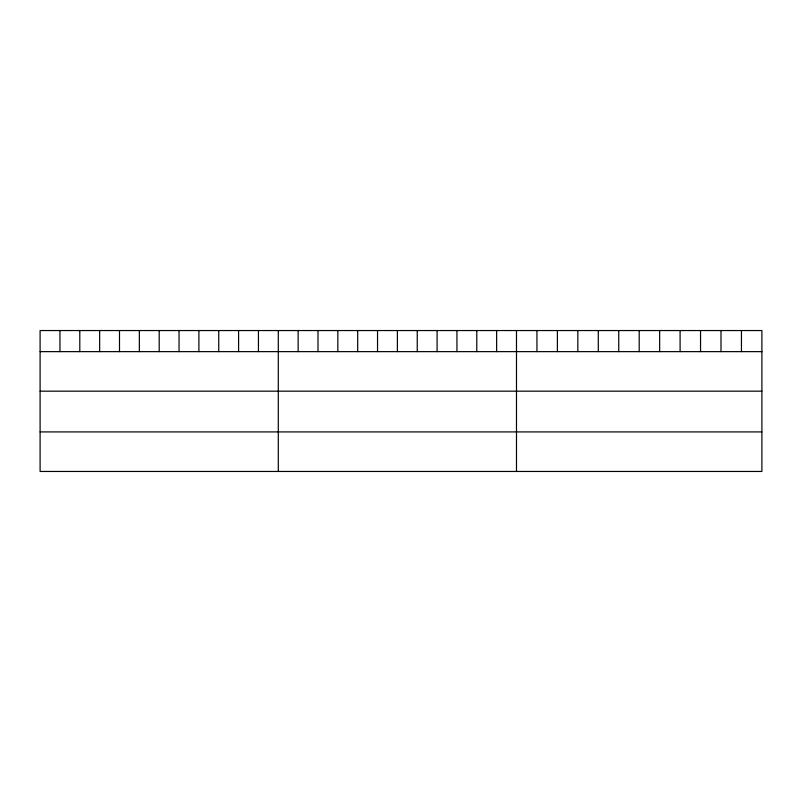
<?xml version="1.0" encoding="UTF-8"?>
<svg xmlns="http://www.w3.org/2000/svg" width="802" height="802" viewBox="0 0 802 802"><rect width="100%" height="100%" fill="white"/><g stroke="black" fill="none" stroke-linecap="round" stroke-linejoin="round"><path stroke-width="1.2" d="M761.9 351.637L761.9 471.456L40.1 471.456L40.1 330.544L761.9 330.544L761.9 351.637L40.1 351.637M40.1 391.175L761.9 391.175M40.1 431.917L761.9 431.917M741.449 330.544L741.449 351.637M720.998 330.544L720.998 351.637M700.547 330.544L700.547 351.637M680.096 330.544L680.096 351.637M659.645 330.544L659.645 351.637M639.194 330.544L639.194 351.637M618.743 330.544L618.743 351.637M598.292 330.544L598.292 351.637M577.841 330.544L577.841 351.637M557.39 330.544L557.39 351.637M536.939 330.544L536.939 351.637M516.488 330.544L516.488 471.456M496.638 330.544L496.638 351.637M476.789 330.544L476.789 351.637M456.94 330.544L456.94 351.637M437.09 330.544L437.09 351.637M417.24 330.544L417.24 351.637M397.391 330.544L397.391 351.637M377.541 330.544L377.541 351.637M357.692 330.544L357.692 351.637M337.842 330.544L337.842 351.637M317.993 330.544L317.993 351.637M298.143 330.544L298.143 351.637M278.294 330.544L278.294 471.456M258.445 330.544L258.445 351.637M238.595 330.544L238.595 351.637M218.745 330.544L218.745 351.637M198.896 330.544L198.896 351.637M179.046 330.544L179.046 351.637M159.197 330.544L159.197 351.637M139.347 330.544L139.347 351.637M119.498 330.544L119.498 351.637M99.648 330.544L99.648 351.637M79.799 330.544L79.799 351.637M59.949 330.544L59.949 351.637"/></g></svg>
